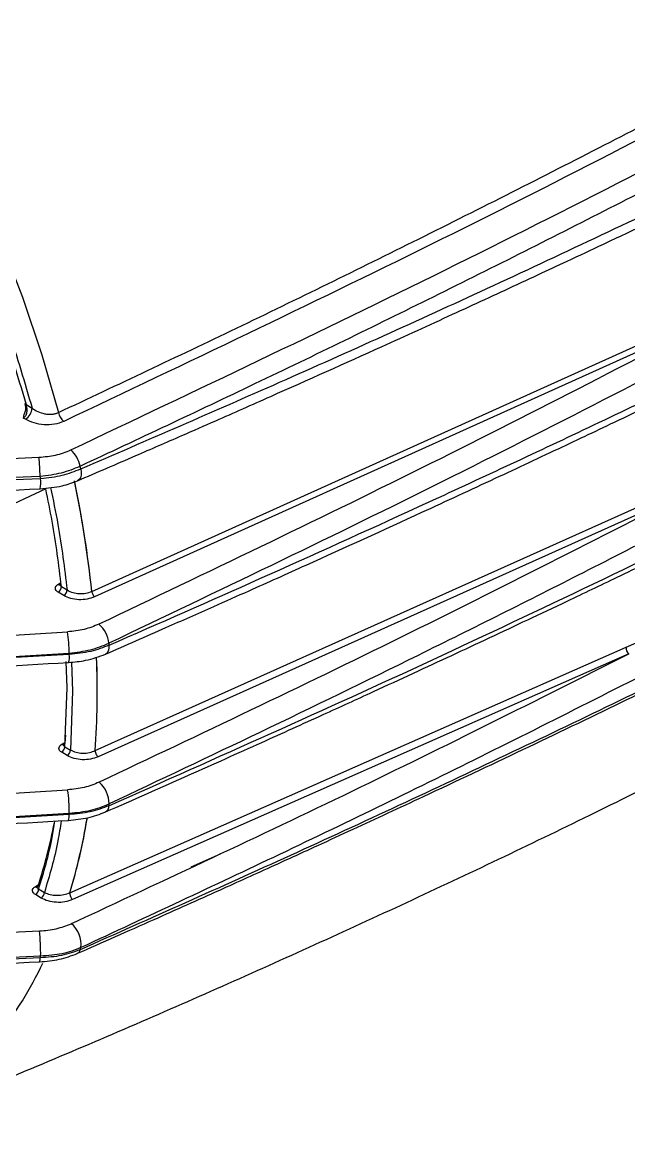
# Model space of a CAD drawing. Extents: x 6 to 134, y 3 to 97.
# Drawn here: x 14.396 to 16.357, y 4.78 to 8.386 of the extents above; entities that cross this region are included whole.
import ezdxf

# ---------------------------------------------------------------- set-up
doc = ezdxf.new("R2010")
doc.units = 0
doc.header["$MEASUREMENT"] = 0
doc.layers.add('OBJECT', color=7, linetype='CONTINUOUS')

msp = doc.modelspace()

# ---------------------------------------------------------------- linework, layer by layer
at = {"layer": 'OBJECT'}
for p, q in [((14.6211, 6.5444), (16.6916, 7.479)), ((16.7006, 7.4616), (14.63, 6.527)), ((14.4084, 7.1492), (14.4278, 7.1376)), ((14.4, 7.1051), (14.4023, 7.1178)), ((14.4065, 7.1012), (14.4, 7.1051)), ((13.4555, 6.9362), (14.4498, 6.9784)), ((13.4589, 6.8779), (14.4538, 6.917)), ((13.4609, 6.8714), (14.4556, 6.9096)), ((14.6321, 6.0291), (16.5666, 6.8983)), ((14.4718, 6.8759), (13.4784, 6.4114)), ((16.5757, 6.8786), (14.6411, 6.0092)), ((14.5113, 6.567), (14.5207, 6.5729)), ((14.518, 6.5671), (14.5188, 6.5666)), ((14.5302, 6.5309), (14.512, 6.5417)), ((14.5226, 6.5599), (14.5408, 6.549)), ((16.3485, 6.3639), (16.5649, 6.4582)), ((13.5736, 6.3545), (14.5424, 6.4136)), ((14.5503, 5.5693), (16.3485, 6.3639)), ((13.5788, 6.2866), (14.5477, 6.3449)), ((14.5481, 6.34), (13.5789, 6.286)), ((14.5409, 6.232), (14.538, 6.3172)), ((14.5557, 6.3156), (14.5589, 6.2216)), ((16.3572, 6.3422), (14.5589, 5.5471)), ((14.5341, 6.0418), (14.5409, 6.232)), ((14.5589, 6.2216), (14.5521, 6.031)), ((14.5356, 6.0793), (14.5338, 6.0538)), ((14.5231, 6.0488), (14.534, 6.0555)), ((14.5415, 6.0129), (14.5235, 6.0236)), ((14.5341, 6.0418), (14.5521, 6.031)), ((14.6318, 6.029), (14.6318, 6.0281)), ((14.6321, 6.0282), (14.6321, 6.0291)), ((13.5736, 5.8433), (14.5428, 5.9022)), ((14.5477, 5.8222), (13.5788, 5.7664)), ((13.5789, 5.7669), (14.5481, 5.8266)), ((15.036, 5.6942), (14.9409, 5.6516)), ((14.4373, 5.5888), (14.449, 5.596)), ((14.4571, 5.552), (14.4384, 5.5632)), ((14.449, 5.5814), (14.4678, 5.5702)), ((14.55, 5.5692), (14.5497, 5.566)), ((14.5499, 5.5661), (14.5503, 5.5693)), ((13.4575, 5.4014), (14.4514, 5.4455)), ((14.4538, 5.3585), (13.4587, 5.3135)), ((14.4556, 5.364), (13.4609, 5.3177))]:
    msp.add_line(p, q, dxfattribs=at)
at = {"layer": 'OBJECT', "flags": 128}
for points in [[(12.6534, 9.8146), (12.7976, 9.7146), (12.9405, 9.6041), (13.0813, 9.4835), (13.2196, 9.3535), (13.3545, 9.2146), (13.4855, 9.0675), (13.612, 8.9128), (13.7334, 8.7514), (13.8491, 8.5839), (13.9587, 8.4111), (14.0615, 8.2338), (14.1571, 8.0528), (14.245, 7.8691), (14.3249, 7.6834), (14.3964, 7.4965), (14.4592, 7.3095), (14.5129, 7.1231)], [(14.4084, 7.1492), (14.4067, 7.1495), (14.4054, 7.1501), (14.4047, 7.1509), (14.4046, 7.1513)], [(14.5854, 6.9407), (14.5866, 6.9299), (14.5861, 6.9202), (14.584, 6.9122), (14.5802, 6.9062), (14.5752, 6.9026)], [(14.5338, 6.0538), (14.5335, 6.0518), (14.5328, 6.05), (14.5318, 6.0487), (14.5304, 6.0478), (14.5288, 6.0473), (14.527, 6.0473), (14.5251, 6.0478), (14.5231, 6.0488)]]:
    msp.add_lwpolyline(points, dxfattribs=at)
at = {"layer": 'OBJECT'}
for centre, radius, start, end in [((14.4085, 7.1515), 0.00395, 120.8139, 183.6102), ((14.3809, 7.1406), 0.0469, 302.9821, 356.3244), ((14.5645, 7.1346), 0.0529, 192.5831, 229.5119), ((14.4921, 6.9313), 0.0931, 11.4602, 49.4008), ((13.835, 6.9076), 0.6188, 0.8779, 6.5722), ((10.3291, 5.944), 4.3714, 13.1799, 13.302), ((14.3655, 6.8979), 0.0908, 346.2761, 7.3501), ((10.2571, 5.9125), 4.3153, 13.3595, 13.4616), ((10.9403, 6.1508), 3.7015, 6.1021, 11.7042), ((10.9709, 6.1556), 3.6708, 6.0795, 11.6626), ((14.516, 6.5737), 0.0081, 234.7188, 287.4774), ((14.4991, 6.5614), 0.0235, 303.0905, 356.3168), ((14.5174, 6.5505), 0.0235, 303.0905, 356.3168), ((14.5835, 6.3672), 0.0933, 5.8363, 49.5592), ((14.0356, 6.3397), 0.5121, 0.5778, 8.2984), ((14.6509, 6.3638), 0.0267, 303.1636, 13.6535), ((11.2324, 6.0876), 3.456, 4.6877, 4.7982), ((16.3743, 6.3616), 0.0259, 174.8823, 228.6872), ((14.5113, 6.3312), 0.0378, 333.8446, 13.4135), ((11.1562, 6.0573), 3.4037, 4.7646, 4.8467), ((11.8524, 6.221), 2.7861, 356.0479, 2.263), ((11.8813, 6.2207), 2.7574, 356.0161, 2.2567), ((14.5106, 6.0433), 0.0235, 303.0905, 356.3168), ((14.5287, 6.0325), 0.0235, 303.0905, 356.3168), ((14.6381, 6.0148), 0.0155, 113.0056, 113.9743), ((14.5857, 5.857), 0.0912, 359.7367, 49.7769), ((14.0341, 5.8282), 0.5141, 359.8232, 8.2684), ((14.6546, 5.8495), 0.0217, 298.8739, 2.835), ((12.1265, 6.0876), 2.5608, 354.6897, 354.8247), ((14.5133, 5.8169), 0.0349, 337.0599, 8.8429), ((12.0471, 6.0573), 2.5116, 354.6302, 354.7309), ((12.6907, 6.128), 1.9414, 343.2731, 350.5533), ((12.6918, 6.1278), 1.9406, 343.2722, 350.5029), ((12.7214, 6.1404), 1.8114, 342.3601, 349.0582), ((14.442, 5.5956), 0.00829, 235.1719, 285.6961), ((14.4256, 5.5829), 0.0235, 303.0905, 356.3168), ((14.4443, 5.5717), 0.0235, 303.0905, 356.3168), ((14.5551, 5.5573), 0.0129, 111.7966, 112.9454), ((14.4988, 5.4021), 0.0872, 353.0165, 50.2446), ((13.8212, 5.3727), 0.6344, 359.2103, 6.5911), ((14.5658, 5.3886), 0.0179, 292.9433, 347.9641), ((12.864, 5.944), 1.8079, 341.9857, 342.2058), ((13.398, 5.837), 1.1739, 308.0178, 335.0355), ((14.4264, 5.3555), 0.0276, 339.0542, 6.3791), ((12.7792, 5.9125), 1.7638, 341.6964, 341.8818)]:
    msp.add_arc(centre, radius, start, end, dxfattribs=at)
for points, knots in [([(12.6179, 9.7429), (12.6816, 9.6992), (12.8099, 9.611), (13.0006, 9.4533), (13.1901, 9.2762), (13.3756, 9.0791), (13.5545, 8.8643), (13.7238, 8.635), (13.8811, 8.3942), (14.0245, 8.1449), (14.1519, 7.8915), (14.262, 7.6375), (14.3556, 7.3857), (14.4038, 7.2199), (14.4278, 7.1376)], [0, 0, 0, 0, 0.080321, 0.16194, 0.244772, 0.329378, 0.414487, 0.5, 0.585518, 0.670628, 0.755228, 0.838065, 0.919682, 1, 1, 1, 1]), ([(14.5129, 7.1231), (14.7053, 7.2137), (15.0972, 7.3983), (15.6858, 7.6872), (16.2712, 7.9835), (16.848, 8.2855), (17.3989, 8.5826), (17.757, 8.7838), (17.9303, 8.8811)], [0, 0, 0, 0, 0.1629055, 0.3317197, 0.5064476, 0.6730341, 0.8417969, 1, 1, 1, 1]), ([(13.5435, 8.8496), (13.6073, 8.765), (13.7354, 8.5951), (13.9092, 8.3203), (14.0669, 8.0342), (14.2041, 7.7403), (14.321, 7.4437), (14.3793, 7.2471), (14.4084, 7.1492)], [0, 0, 0, 0, 0.165461, 0.332207, 0.5, 0.667784, 0.834534, 1, 1, 1, 1]), ([(17.9303, 8.8428), (17.5789, 8.6473), (16.8556, 8.2449), (15.7219, 7.6614), (14.9272, 7.2833), (14.5302, 7.0943)], [0, 0, 0, 0, 0.3209584, 0.6607728, 1, 1, 1, 1]), ([(14.5526, 7.002), (14.9582, 7.1946), (15.7699, 7.5801), (16.8956, 8.1582), (17.6028, 8.5511), (17.9303, 8.733)], [0, 0, 0, 0, 0.349093, 0.698645, 1, 1, 1, 1]), ([(14.5833, 6.9498), (14.7722, 7.0384), (15.1564, 7.2186), (15.7334, 7.5004), (16.3072, 7.7891), (16.873, 8.0835), (17.4121, 8.372), (17.762, 8.567), (17.9303, 8.6608)], [0, 0, 0, 0, 0.163498, 0.332589, 0.507278, 0.674243, 0.843354, 1, 1, 1, 1]), ([(14.5854, 6.9407), (14.8002, 7.0338), (15.2422, 7.2252), (15.9127, 7.5286), (16.3634, 7.7422), (16.5948, 7.8518)], [0, 0, 0, 0, 0.315, 0.648332, 1, 1, 1, 1]), ([(14.5752, 6.9026), (14.6379, 6.9296), (14.7504, 6.978), (14.8991, 7.0428), (15.0145, 7.0935), (15.1104, 7.1358), (15.2901, 7.2155), (15.5164, 7.3171), (15.7819, 7.4383), (15.9501, 7.516), (16.0734, 7.5734), (16.1662, 7.6168), (16.2838, 7.6721), (16.426, 7.7394), (16.5287, 7.7886), (16.5842, 7.8152)], [0, 0, 0, 0, 0.091691, 0.164514, 0.218476, 0.261777, 0.30597, 0.484367, 0.5981, 0.703041, 0.737311, 0.783982, 0.843319, 0.915324, 1, 1, 1, 1]), ([(16.7006, 7.4616), (16.3636, 7.287), (15.6895, 6.9376), (14.9925, 6.6047), (14.644, 6.4382)], [0, 0, 0, 0, 0.499931, 1, 1, 1, 1]), ([(16.7592, 7.4141), (16.4156, 7.2358), (15.733, 6.8816), (15.0269, 6.5442), (14.6763, 6.3767)], [0, 0, 0, 0, 0.50338, 1, 1, 1, 1]), ([(14.6768, 6.3701), (14.8398, 6.4417), (15.1753, 6.5891), (15.6864, 6.8214), (16.2208, 7.0702), (16.5808, 7.2441), (16.7654, 7.3333)], [0, 0, 0, 0, 0.22962, 0.472827, 0.72962, 1, 1, 1, 1]), ([(14.6655, 6.3414), (14.7307, 6.37), (14.8476, 6.4212), (15.0022, 6.4897), (15.1222, 6.5432), (15.2218, 6.5879), (15.4087, 6.6722), (15.644, 6.7795), (15.9199, 6.9075), (16.0948, 6.9896), (16.223, 7.0502), (16.3195, 7.096), (16.4416, 7.1544), (16.5895, 7.2255), (16.6962, 7.2774), (16.7539, 7.3054)], [0, 0, 0, 0, 0.09169, 0.164513, 0.218477, 0.261778, 0.305971, 0.48437, 0.598102, 0.703044, 0.737312, 0.783982, 0.843318, 0.915323, 1, 1, 1, 1]), ([(14.4, 7.1051), (14.4013, 7.1061), (14.4039, 7.108), (14.4071, 7.1125), (14.4097, 7.118), (14.4117, 7.1262), (14.412, 7.1371), (14.4096, 7.1451), (14.4084, 7.1492)], [0, 0, 0, 0, 0.115729, 0.237005, 0.365058, 0.500932, 0.749862, 1, 1, 1, 1]), ([(14.4045, 7.1513), (14.4054, 7.1468), (14.407, 7.1379), (14.4058, 7.1259), (14.4028, 7.1201), (14.4018, 7.118)], [0, 0, 0, 0, 0.402241, 0.791313, 1, 1, 1, 1]), ([(14.4278, 7.1376), (14.4337, 7.1336), (14.4456, 7.1256), (14.4648, 7.1196), (14.4808, 7.1176), (14.4927, 7.1179), (14.5037, 7.1195), (14.5098, 7.1219), (14.5129, 7.1231)], [0, 0, 0, 0, 0.2502593, 0.4996884, 0.6340385, 0.7615718, 0.8832002, 1, 1, 1, 1]), ([(14.5302, 7.0943), (14.5204, 7.0908), (14.501, 7.0838), (14.4662, 7.0827), (14.4328, 7.0882), (14.4153, 7.0969), (14.4065, 7.1012)], [0, 0, 0, 0, 0.249705, 0.499483, 0.749364, 1, 1, 1, 1]), ([(14.4498, 6.9784), (14.4683, 6.9801), (14.5056, 6.9834), (14.5369, 6.9958), (14.5526, 7.002)], [0, 0, 0, 0, 0.498689, 1, 1, 1, 1]), ([(17.9303, 7.003), (17.7253, 6.8953), (17.303, 6.6735), (16.6458, 6.3442), (15.9624, 6.0136), (15.2745, 5.6926), (14.8106, 5.4861), (14.5833, 5.3849)], [0, 0, 0, 0, 0.190637, 0.392769, 0.598173, 0.803117, 1, 1, 1, 1]), ([(14.5727, 5.3721), (14.6559, 5.4089), (14.8105, 5.4771), (15.0231, 5.5726), (15.1996, 5.6527), (15.3432, 5.7183), (15.4657, 5.7748), (15.5795, 5.8275), (15.7629, 5.913), (16.0152, 6.0322), (16.3184, 6.1778), (16.6025, 6.3166), (16.8598, 6.4441), (17.0592, 6.5443), (17.213, 6.6224), (17.3396, 6.687), (17.4959, 6.7674), (17.6819, 6.8641), (17.8301, 6.9417), (17.9158, 6.9874), (17.9303, 6.9951)], [0, 0, 0, 0, 0.0716549, 0.133072, 0.1842613, 0.2252304, 0.2583967, 0.2915069, 0.3251454, 0.4197217, 0.5146636, 0.5952211, 0.6745815, 0.7469769, 0.7764192, 0.8149243, 0.8627754, 0.9199758, 0.9865308, 1, 1, 1, 1]), ([(14.4538, 6.917), (14.4775, 6.92), (14.5244, 6.9258), (14.5638, 6.9419), (14.5833, 6.9498)], [0, 0, 0, 0, 0.5068021, 1, 1, 1, 1]), ([(14.4556, 6.9096), (14.4794, 6.9124), (14.5264, 6.9181), (14.566, 6.9333), (14.5854, 6.9407)], [0, 0, 0, 0, 0.50905, 1, 1, 1, 1]), ([(14.4537, 6.8764), (14.478, 6.8786), (14.5213, 6.8825), (14.5588, 6.8964), (14.5752, 6.9026)], [0, 0, 0, 0, 0.559422, 1, 1, 1, 1]), ([(16.7654, 6.8912), (16.5808, 6.7954), (16.2208, 6.6087), (15.6864, 6.3415), (15.1753, 6.092), (14.8398, 5.9336), (14.6768, 5.8566)], [0, 0, 0, 0, 0.27038, 0.527173, 0.77038, 1, 1, 1, 1]), ([(13.4594, 6.8352), (13.6094, 6.8409), (13.941, 6.8536), (14.2723, 6.8683), (14.4537, 6.8764)], [0, 0, 0, 0, 0.452475, 1, 1, 1, 1]), ([(14.5226, 6.5599), (14.5142, 6.6301), (14.5018, 6.734), (14.4791, 6.8411), (14.4718, 6.8759)], [0, 0, 0, 0, 0.676025, 1, 1, 1, 1]), ([(14.4872, 6.881), (14.4957, 6.841), (14.5194, 6.7284), (14.5324, 6.6193), (14.5408, 6.549)], [0, 0, 0, 0, 0.35548, 1, 1, 1, 1]), ([(16.5757, 6.8786), (16.2586, 6.7163), (15.6249, 6.3917), (14.9712, 6.0816), (14.6445, 5.9267)], [0, 0, 0, 0, 0.500229, 1, 1, 1, 1]), ([(14.6763, 5.8506), (15.0269, 6.0068), (15.733, 6.3213), (16.4156, 6.6515), (16.7592, 6.8176)], [0, 0, 0, 0, 0.49662, 1, 1, 1, 1]), ([(14.6651, 5.8306), (14.7556, 5.8705), (14.9247, 5.9451), (15.1591, 6.0503), (15.3574, 6.1402), (15.5209, 6.2151), (15.6596, 6.2791), (15.7851, 6.3374), (15.9081, 6.3949), (16.0326, 6.4535), (16.1699, 6.5185), (16.3318, 6.5958), (16.5285, 6.6905), (16.6707, 6.76), (16.7479, 6.7977)], [0, 0, 0, 0, 0.127673, 0.238652, 0.332946, 0.410559, 0.472851, 0.532128, 0.591338, 0.650482, 0.712496, 0.790612, 0.886445, 1, 1, 1, 1]), ([(14.512, 6.5417), (14.5095, 6.5436), (14.5046, 6.5473), (14.5023, 6.5543), (14.5042, 6.5614), (14.5089, 6.5652), (14.5113, 6.567)], [0, 0, 0, 0, 0.2500731, 0.4999517, 0.7493817, 1, 1, 1, 1]), ([(14.518, 6.5671), (14.5182, 6.5663), (14.5185, 6.5646), (14.5201, 6.5621), (14.5217, 6.5607), (14.5226, 6.5599)], [0, 0, 0, 0, 0.338153, 0.63518, 1, 1, 1, 1]), ([(14.63, 6.527), (14.6223, 6.5241), (14.6067, 6.5183), (14.5789, 6.5167), (14.5516, 6.5205), (14.5373, 6.5274), (14.5302, 6.5309)], [0, 0, 0, 0, 0.249736, 0.499485, 0.749259, 1, 1, 1, 1]), ([(14.5408, 6.549), (14.5471, 6.5458), (14.5587, 6.5399), (14.5806, 6.5365), (14.6023, 6.5374), (14.6147, 6.542), (14.6208, 6.5443)], [0, 0, 0, 0, 0.275543, 0.500051, 0.755367, 1, 1, 1, 1]), ([(14.6211, 6.5444), (14.6213, 6.5428), (14.6219, 6.5396), (14.624, 6.5345), (14.6268, 6.53), (14.629, 6.528), (14.63, 6.527)], [0, 0, 0, 0, 0.241914, 0.5, 0.758086, 1, 1, 1, 1]), ([(14.644, 6.4382), (14.6285, 6.4319), (14.5975, 6.4194), (14.5607, 6.4155), (14.5424, 6.4136)], [0, 0, 0, 0, 0.501551, 1, 1, 1, 1]), ([(14.5477, 6.3449), (14.5712, 6.3476), (14.6177, 6.3529), (14.6568, 6.3688), (14.6763, 6.3767)], [0, 0, 0, 0, 0.503406, 1, 1, 1, 1]), ([(14.6768, 6.3701), (14.6577, 6.3627), (14.6185, 6.3477), (14.572, 6.3426), (14.5481, 6.34)], [0, 0, 0, 0, 0.488528, 1, 1, 1, 1]), ([(16.5948, 6.3713), (16.3634, 6.2534), (15.9127, 6.0239), (15.2422, 5.6976), (14.8002, 5.4916), (14.5854, 5.3915)], [0, 0, 0, 0, 0.351668, 0.685, 1, 1, 1, 1]), ([(13.5765, 6.2594), (13.7227, 6.2676), (14.0458, 6.2858), (14.3689, 6.3042), (14.5457, 6.3143)], [0, 0, 0, 0, 0.452472, 1, 1, 1, 1]), ([(14.5457, 6.3143), (14.5645, 6.316), (14.6073, 6.32), (14.6445, 6.3337), (14.6655, 6.3414)], [0, 0, 0, 0, 0.436516, 1, 1, 1, 1]), ([(14.5546, 5.4691), (14.8588, 5.611), (15.4686, 5.8954), (16.0605, 6.193), (16.3572, 6.3422)], [0, 0, 0, 0, 0.498752, 1, 1, 1, 1]), ([(13.8857, 4.7797), (14.0719, 4.8551), (14.4597, 5.0122), (15.0444, 5.2655), (15.6407, 5.5364), (16.2186, 5.8113), (16.595, 6.0016), (16.776, 6.0931)], [0, 0, 0, 0, 0.1902423, 0.3962075, 0.6023972, 0.8087754, 1, 1, 1, 1]), ([(14.5235, 6.0236), (14.521, 6.0255), (14.5161, 6.0291), (14.514, 6.0362), (14.5159, 6.0432), (14.5207, 6.0469), (14.5231, 6.0488)], [0, 0, 0, 0, 0.250044, 0.499886, 0.749259, 1, 1, 1, 1]), ([(14.5338, 6.0538), (14.5326, 6.0529), (14.5303, 6.051), (14.5293, 6.0477), (14.5302, 6.045), (14.5319, 6.0431), (14.5333, 6.0422), (14.5341, 6.0418)], [0, 0, 0, 0, 0.247049, 0.499453, 0.726375, 0.857452, 1, 1, 1, 1]), ([(14.5521, 6.031), (14.5578, 6.0284), (14.5692, 6.023), (14.5913, 6.0203), (14.6136, 6.022), (14.626, 6.0268), (14.6318, 6.029)], [0, 0, 0, 0, 0.250493, 0.500021, 0.76271, 1, 1, 1, 1]), ([(14.6321, 6.0282), (14.6322, 6.0266), (14.6324, 6.0241), (14.6336, 6.0204), (14.6347, 6.0176), (14.6362, 6.0149), (14.6383, 6.0119), (14.64, 6.0103), (14.6411, 6.0092)], [0, 0, 0, 0, 0.242728, 0.372403, 0.504163, 0.635317, 0.763246, 1, 1, 1, 1]), ([(14.6411, 6.0092), (14.6333, 6.0063), (14.6178, 6.0005), (14.5901, 5.9989), (14.5629, 6.0025), (14.5486, 6.0094), (14.5415, 6.0129)], [0, 0, 0, 0, 0.249768, 0.499525, 0.74928, 1, 1, 1, 1]), ([(14.6445, 5.9267), (14.629, 5.9204), (14.598, 5.9079), (14.5611, 5.9041), (14.5428, 5.9022)], [0, 0, 0, 0, 0.50157, 1, 1, 1, 1]), ([(14.6763, 5.8506), (14.6568, 5.8433), (14.6177, 5.8285), (14.5712, 5.8244), (14.5477, 5.8222)], [0, 0, 0, 0, 0.4965939, 1, 1, 1, 1]), ([(14.5481, 5.8266), (14.572, 5.8289), (14.6185, 5.8334), (14.6577, 5.849), (14.6768, 5.8566)], [0, 0, 0, 0, 0.511472, 1, 1, 1, 1]), ([(14.5454, 5.8033), (14.5668, 5.8054), (14.6098, 5.8097), (14.6466, 5.8236), (14.6651, 5.8306)], [0, 0, 0, 0, 0.498801, 1, 1, 1, 1]), ([(13.5765, 5.7482), (13.7227, 5.7565), (14.0456, 5.7747), (14.3686, 5.7932), (14.5454, 5.8033)], [0, 0, 0, 0, 0.452489, 1, 1, 1, 1]), ([(14.449, 5.5814), (14.4654, 5.6353), (14.4866, 5.7053), (14.4989, 5.7829), (14.5017, 5.8008)], [0, 0, 0, 0, 0.769397, 1, 1, 1, 1]), ([(14.522, 5.802), (14.5186, 5.7801), (14.506, 5.6983), (14.4839, 5.6244), (14.4678, 5.5702)], [0, 0, 0, 0, 0.2674256, 1, 1, 1, 1]), ([(14.4476, 5.5915), (14.4469, 5.591), (14.4456, 5.5901), (14.4444, 5.5887), (14.4436, 5.5871), (14.4437, 5.5861), (14.4438, 5.5856)], [0, 0, 0, 0, 0.233483, 0.476123, 0.730794, 1, 1, 1, 1]), ([(14.4384, 5.5632), (14.4359, 5.5651), (14.4309, 5.5688), (14.4283, 5.5759), (14.4299, 5.5818), (14.4334, 5.5861), (14.436, 5.5879), (14.4373, 5.5888)], [0, 0, 0, 0, 0.249852, 0.499444, 0.748664, 0.874856, 1, 1, 1, 1]), ([(14.4438, 5.5856), (14.4441, 5.5849), (14.4448, 5.5831), (14.4475, 5.582), (14.449, 5.5814)], [0, 0, 0, 0, 0.4205971, 1, 1, 1, 1]), ([(14.4678, 5.5702), (14.4736, 5.5677), (14.4853, 5.5628), (14.5077, 5.5603), (14.5309, 5.5619), (14.5438, 5.5668), (14.55, 5.5692)], [0, 0, 0, 0, 0.250636, 0.500302, 0.760651, 1, 1, 1, 1]), ([(14.5499, 5.5661), (14.5501, 5.5644), (14.5503, 5.5619), (14.5515, 5.5581), (14.5531, 5.5544), (14.5556, 5.5502), (14.5578, 5.5481), (14.5589, 5.5471)], [0, 0, 0, 0, 0.251185, 0.3833, 0.515924, 0.770772, 1, 1, 1, 1]), ([(14.5589, 5.5471), (14.5509, 5.5442), (14.5349, 5.5384), (14.5064, 5.5373), (14.4789, 5.5414), (14.4644, 5.5485), (14.4571, 5.552)], [0, 0, 0, 0, 0.24967, 0.499418, 0.749229, 1, 1, 1, 1]), ([(14.4514, 5.4455), (14.47, 5.4472), (14.5073, 5.4506), (14.5388, 5.463), (14.5546, 5.4691)], [0, 0, 0, 0, 0.498605, 1, 1, 1, 1]), ([(14.5833, 5.3849), (14.5638, 5.3777), (14.5244, 5.3632), (14.4775, 5.3601), (14.4538, 5.3585)], [0, 0, 0, 0, 0.493198, 1, 1, 1, 1]), ([(14.5854, 5.3915), (14.566, 5.384), (14.5264, 5.3688), (14.4794, 5.3656), (14.4556, 5.364)], [0, 0, 0, 0, 0.4909503, 1, 1, 1, 1]), ([(13.4574, 5.3026), (13.6075, 5.3086), (13.9392, 5.3219), (14.2707, 5.3372), (14.4521, 5.3456)], [0, 0, 0, 0, 0.452528, 1, 1, 1, 1]), ([(14.4521, 5.3456), (14.4738, 5.3475), (14.5174, 5.3514), (14.5549, 5.3654), (14.5737, 5.3725)], [0, 0, 0, 0, 0.497727, 1, 1, 1, 1])]:
    msp.add_open_spline(points, degree=3, knots=knots, dxfattribs=at)

doc.saveas('drawing.dxf')
